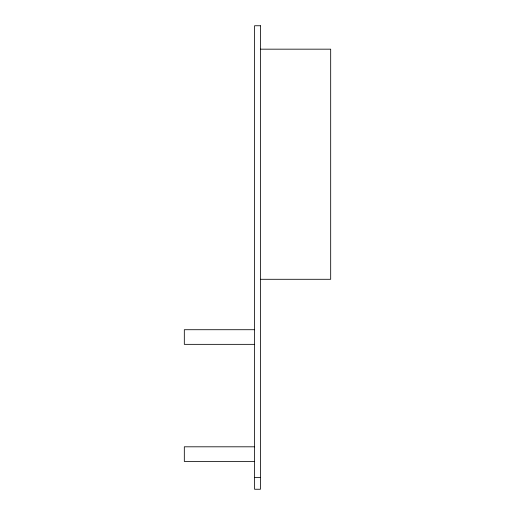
<?xml version="1.0" encoding="UTF-8"?>
<svg xmlns="http://www.w3.org/2000/svg" width="515" height="515" viewBox="0 0 515 515"><rect width="100%" height="100%" fill="white"/><g stroke="black" fill="none" stroke-linecap="round" stroke-linejoin="round"><path stroke-width="0.77" d="M260.429 49.17L330.681 49.17L330.681 279.291L260.429 279.291M254.571 329.716L184.319 329.716L184.319 344.348L254.571 344.348M254.571 446.808L184.319 446.808L184.319 461.44L254.571 461.44M254.571 477.54L260.429 477.54M260.429 25.75L254.571 25.75L254.571 489.25L260.429 489.25L260.429 25.75"/></g></svg>
